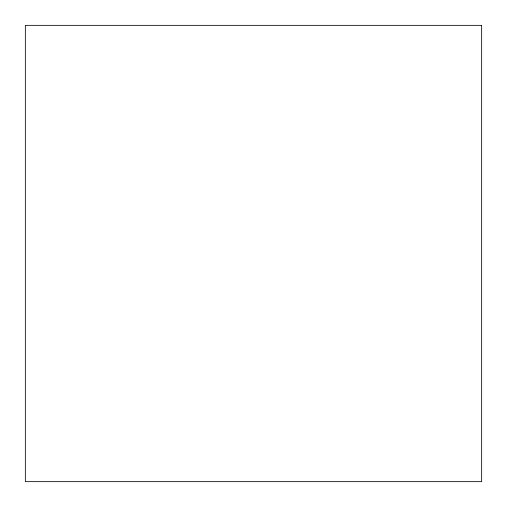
<?xml version="1.0" encoding="UTF-8"?>
<svg xmlns="http://www.w3.org/2000/svg" width="507" height="507" viewBox="0 0 507 507"><rect width="100%" height="100%" fill="white"/><g stroke="black" fill="none" stroke-linecap="round" stroke-linejoin="round"><path stroke-width="0.76" d="M481.65 25.35L25.35 25.35L25.35 481.65L481.65 481.65L481.65 25.35"/></g></svg>
